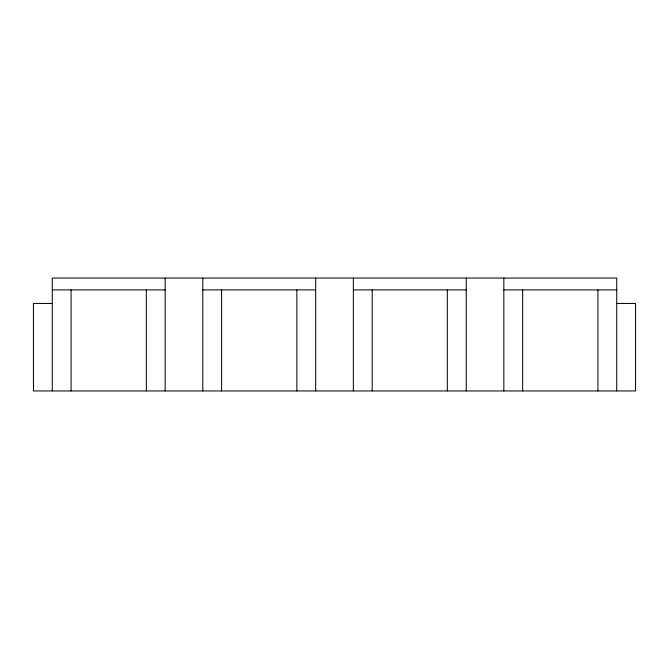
<?xml version="1.0" encoding="UTF-8"?>
<svg xmlns="http://www.w3.org/2000/svg" width="669" height="669" viewBox="0 0 669 669"><rect width="100%" height="100%" fill="white"/><g stroke="black" fill="none" stroke-linecap="round" stroke-linejoin="round"><path stroke-width="1" d="M52.266 289.903L165.159 289.903M202.791 289.903L315.684 289.903M353.357 289.903L466.251 289.903M503.841 289.903L616.734 289.903M52.266 303.45L33.45 303.45L33.45 390.947L635.55 390.947L635.55 303.45L616.734 303.45M616.734 390.947L616.734 278.053L52.266 278.053L52.266 390.947M597.919 289.903L597.919 390.947M522.656 289.903L522.656 390.947M503.841 278.053L503.841 390.947M466.251 278.053L466.251 390.947M447.318 289.903L447.318 390.947M372.207 289.903L372.207 390.947M353.357 278.053L353.357 390.947M315.684 278.053L315.684 390.947M296.869 289.903L296.869 390.947M221.606 289.903L221.606 390.947M202.791 278.053L202.791 390.947M165.159 278.053L165.159 390.947M146.344 289.903L146.344 390.947M71.081 289.903L71.081 390.947"/></g></svg>
